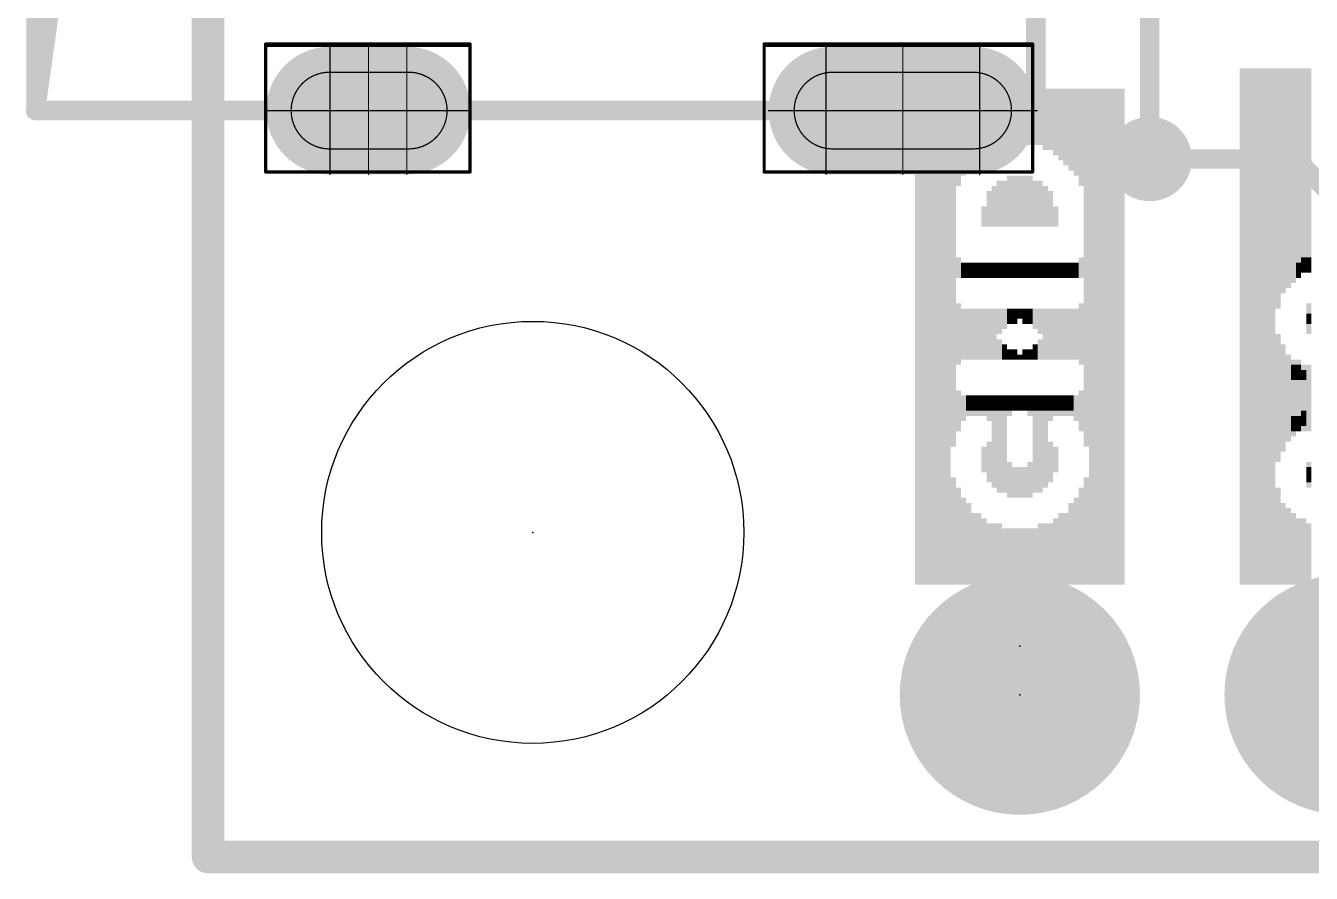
# Model space of a CAD drawing. Extents: x -41 to 66, y -18 to 51.
# Drawn here: x -1.43 to 8.63, y -0.13 to 6.5 of the extents above; entities that cross this region are included whole.
import ezdxf

# ---------------------------------------------------------------- set-up
doc = ezdxf.new("R2010")
doc.units = 0
for name, color, linetype in [('1', 12, 'CONTINUOUS'), ('15', 12, 'CONTINUOUS'), ('16', 132, 'CONTINUOUS'), ('17', 110, 'CONTINUOUS'), ('18', 110, 'CONTINUOUS'), ('2', 132, 'CONTINUOUS'), ('20', 31, 'CONTINUOUS'), ('21', 41, 'CONTINUOUS'), ('22', 40, 'CONTINUOUS'), ('23', 53, 'CONTINUOUS'), ('24', 53, 'CONTINUOUS'), ('46', 140, 'CONTINUOUS'), ('51', 53, 'CONTINUOUS')]:
    doc.layers.add(name, color=color, linetype=linetype)

# ---------------------------------------------------------------- blocks, each defined once
blk = doc.blocks.new('RECT')
blk.add_solid([(-0.5, -0.5), (0.5, -0.5), (-0.5, 0.5), (0.5, 0.5)])
blk = doc.blocks.new('ROUNDP')
at = {"const_width": 0.5}
blk.add_lwpolyline([(0, -0.25, 1), (0, 0.25, 1), (0, -0.25)], format="xyb", dxfattribs=at)
blk = doc.blocks.new('RECT160000X336000R100')
at = {"const_width": 0.5}
blk.add_lwpolyline([(0.25, -0.55), (0.25, 0.55, 0.4142), (0, 0.8), (0, 0.8, 0.4142), (-0.25, 0.55), (-0.25, -0.55, 0.4142), (0, -0.8), (0, -0.8, 0.4142)], format="xyb", close=True, dxfattribs=at)
blk.add_solid([(-0.0254, -0.5754), (0.0254, -0.5754), (-0.0254, 0.5754), (0.0254, 0.5754)])
blk = doc.blocks.new('RECT160000X256000R100')
at = {"const_width": 0.5}
blk.add_lwpolyline([(0.25, -0.3), (0.25, 0.3, 0.4142), (0, 0.55), (0, 0.55, 0.4142), (-0.25, 0.3), (-0.25, -0.3, 0.4142), (0, -0.55), (0, -0.55, 0.4142)], format="xyb", close=True, dxfattribs=at)
blk.add_solid([(-0.0254, -0.3254), (0.0254, -0.3254), (-0.0254, 0.3254), (0.0254, 0.3254)])
blk = doc.blocks.new('ROUNDV')
at = {"const_width": 0.5}
blk.add_lwpolyline([(0, -0.25, 1), (0, 0.25, 1), (0, -0.25)], format="xyb", dxfattribs=at)

msp = doc.modelspace()

# ---------------------------------------------------------------- linework, layer by layer
at = {"layer": '1'}
for points, const_width in [([(0, 0), (0, 50.8)], 0.254), ([(7.366, 5.461), (8.509, 5.461)], 0.1524), ([(11.43, 2.54), (8.509, 5.461)], 0.1524), ([(25.4, 0), (0, 0)], 0.254)]:
    msp.add_lwpolyline(points, dxfattribs=dict(at, const_width=const_width))
for points, const_width in [([(7.366, 5.4991, 1), (7.366, 5.4229)], 0.0762), ([(8.5359, 5.4879, 1), (8.4821, 5.4341)], 0.0762), ([(8.509, 5.4229, 1), (8.509, 5.4991)], 0.0762), ([(0, 0.0635, 1), (0, -0.0635)], 0.127), ([(-0.0635, 0, 1), (0.0635, 0)], 0.127)]:
    msp.add_lwpolyline(points, format="xyb", dxfattribs=dict(at, const_width=const_width))
at = {"layer": '15', "const_width": 0.0127}
for points in [[(0.4564, 6.36, 1), (0.4436, 6.36)], [(0.45, 6.3664, 1), (0.45, 6.3537)], [(0.45, 6.3564, 1), (0.45, 6.3437)], [(2.0564, 6.36, 1), (2.0437, 6.36)], [(2.05, 6.3537, 1), (2.05, 6.3664)], [(2.05, 6.3437, 1), (2.05, 6.3564)], [(4.3564, 6.36, 1), (4.3437, 6.36)], [(4.35, 6.3664, 1), (4.35, 6.3537)], [(4.35, 6.3564, 1), (4.35, 6.3437)], [(6.4564, 6.36, 1), (6.4436, 6.36)], [(6.45, 6.3537, 1), (6.45, 6.3664)], [(6.45, 6.3437, 1), (6.45, 6.3564)], [(0.4436, 5.36, 1), (0.4564, 5.36)], [(0.45, 5.3664, 1), (0.45, 5.3537)], [(2.0437, 5.36, 1), (2.0564, 5.36)], [(2.05, 5.3537, 1), (2.05, 5.3664)], [(4.35, 5.3664, 1), (4.35, 5.3537)], [(4.3437, 5.36, 1), (4.3564, 5.36)], [(6.4436, 5.36, 1), (6.4564, 5.36)], [(6.45, 5.3537, 1), (6.45, 5.3664)]]:
    msp.add_lwpolyline(points, format="xyb", dxfattribs=at)
at = {"layer": '15', "const_width": 0.0254}
for points in [[(0.45, 5.36), (0.45, 6.36)], [(0.45, 6.36), (2.05, 6.36)], [(0.45, 6.35), (2.05, 6.35)], [(2.05, 6.36), (2.05, 5.36)], [(4.35, 5.36), (4.35, 6.36)], [(4.35, 6.36), (6.45, 6.36)], [(4.35, 6.35), (6.45, 6.35)], [(6.45, 6.36), (6.45, 5.36)], [(2.05, 5.36), (0.45, 5.36)], [(6.45, 5.36), (4.35, 5.36)]]:
    msp.add_lwpolyline(points, dxfattribs=at)
at = {"layer": '16'}
for points, const_width in [([(0, 0), (0, 50.8)], 0.254), ([(7.366, 5.461), (7.366, 17.78)], 0.1524), ([(25.4, 0), (0, 0)], 0.254)]:
    msp.add_lwpolyline(points, dxfattribs=dict(at, const_width=const_width))
for points, const_width in [([(7.3279, 5.461, 1), (7.4041, 5.461)], 0.0762), ([(0, 0.0635, 1), (0, -0.0635)], 0.127), ([(-0.0635, 0, 1), (0.0635, 0)], 0.127)]:
    msp.add_lwpolyline(points, format="xyb", dxfattribs=dict(at, const_width=const_width))
at = {"layer": '2', "const_width": 0.0127}
for points in [[(0.4564, 6.36, 1), (0.4436, 6.36)], [(0.45, 6.3664, 1), (0.45, 6.3537)], [(0.45, 6.3564, 1), (0.45, 6.3437)], [(2.0564, 6.36, 1), (2.0437, 6.36)], [(2.05, 6.3537, 1), (2.05, 6.3664)], [(2.05, 6.3437, 1), (2.05, 6.3564)], [(4.3564, 6.36, 1), (4.3437, 6.36)], [(4.35, 6.3664, 1), (4.35, 6.3537)], [(4.35, 6.3564, 1), (4.35, 6.3437)], [(6.4564, 6.36, 1), (6.4436, 6.36)], [(6.45, 6.3537, 1), (6.45, 6.3664)], [(6.45, 6.3437, 1), (6.45, 6.3564)], [(0.4436, 5.36, 1), (0.4564, 5.36)], [(0.45, 5.3664, 1), (0.45, 5.3537)], [(2.0437, 5.36, 1), (2.0564, 5.36)], [(2.05, 5.3537, 1), (2.05, 5.3664)], [(4.35, 5.3664, 1), (4.35, 5.3537)], [(4.3437, 5.36, 1), (4.3564, 5.36)], [(6.4436, 5.36, 1), (6.4564, 5.36)], [(6.45, 5.3537, 1), (6.45, 5.3664)]]:
    msp.add_lwpolyline(points, format="xyb", dxfattribs=at)
at = {"layer": '2', "const_width": 0.0254}
for points in [[(0.45, 5.36), (0.45, 6.36)], [(0.45, 6.36), (2.05, 6.36)], [(0.45, 6.35), (2.05, 6.35)], [(2.05, 6.36), (2.05, 5.36)], [(4.35, 5.36), (4.35, 6.36)], [(4.35, 6.36), (6.45, 6.36)], [(4.35, 6.35), (6.45, 6.35)], [(6.45, 6.36), (6.45, 5.36)], [(2.05, 5.36), (0.45, 5.36)], [(6.45, 5.36), (4.35, 5.36)]]:
    msp.add_lwpolyline(points, dxfattribs=at)
at = {"layer": '20', "const_width": 0.2032}
for points in [[(0, 0), (0, 50.8)], [(25.4, 0), (0, 0)]]:
    msp.add_lwpolyline(points, dxfattribs=at)
at = {"layer": '20', "const_width": 0.1016}
for points in [[(0, 0.0508, 1), (0, -0.0508)], [(-0.0508, 0, 1), (0.0508, 0)]]:
    msp.add_lwpolyline(points, format="xyb", dxfattribs=at)
at = {"layer": '20'}
msp.add_circle((2.54, 2.54), 1.651, dxfattribs=at)
at = {"layer": '21', "const_width": 0.1524}
msp.add_lwpolyline([(4.15, 5.84), (2.35, 5.84)], dxfattribs=at)
at = {"layer": '21', "const_width": 0.0762}
for points in [[(2.35, 5.8781, 1), (2.35, 5.8019)], [(4.15, 5.8019, 1), (4.15, 5.8781)]]:
    msp.add_lwpolyline(points, format="xyb", dxfattribs=at)
at = {"layer": '23'}
for p in [(2.54, 2.54), (6.35, 1.651), (6.35, 1.27)]:
    msp.add_point(p, dxfattribs=at)
at = {"layer": '24'}
msp.add_point((6.35, 1.651), dxfattribs=at)
at = {"layer": '46'}
for points, const_width in [([(0.95, 6.14, 1), (0.95, 5.54)], 0.01), ([(0.95, 6.1425, 1), (0.95, 6.1375)], 0.005), ([(0.95, 6.1375, 1), (0.95, 6.1425)], 0.005), ([(1.57, 5.54, 1), (1.57, 6.14)], 0.01), ([(1.57, 6.1425, 1), (1.57, 6.1375)], 0.005), ([(1.57, 6.1375, 1), (1.57, 6.1425)], 0.005), ([(4.885, 6.14, 1), (4.885, 5.54)], 0.01), ([(4.885, 6.1425, 1), (4.885, 6.1375)], 0.005), ([(4.885, 6.1375, 1), (4.885, 6.1425)], 0.005), ([(5.985, 5.54, 1), (5.985, 6.14)], 0.01), ([(5.985, 6.1425, 1), (5.985, 6.1375)], 0.005), ([(5.985, 6.1375, 1), (5.985, 6.1425)], 0.005), ([(0.95, 5.5425, 1), (0.95, 5.5375)], 0.005), ([(0.95, 5.5375, 1), (0.95, 5.5425)], 0.005), ([(1.57, 5.5425, 1), (1.57, 5.5375)], 0.005), ([(1.57, 5.5375, 1), (1.57, 5.5425)], 0.005), ([(4.885, 5.5425, 1), (4.885, 5.5375)], 0.005), ([(4.885, 5.5375, 1), (4.885, 5.5425)], 0.005), ([(5.985, 5.5425, 1), (5.985, 5.5375)], 0.005), ([(5.985, 5.5375, 1), (5.985, 5.5425)], 0.005)]:
    msp.add_lwpolyline(points, format="xyb", dxfattribs=dict(at, const_width=const_width))
at = {"layer": '46', "const_width": 0.01}
for points in [[(0.95, 6.14), (1.57, 6.14)], [(4.885, 6.14), (5.985, 6.14)], [(0.95, 5.54), (1.57, 5.54)], [(4.885, 5.54), (5.985, 5.54)]]:
    msp.add_lwpolyline(points, dxfattribs=at)
at = {"layer": '51'}
for points, const_width in [([(-1.35, 5.84, 0.0931), (-1.35, 14.48)], 0.1524), ([(0.9575, 6.34, 1), (0.9525, 6.34)], 0.005), ([(1.2575, 6.34, 1), (1.2525, 6.34)], 0.005), ([(1.5575, 6.34, 1), (1.5525, 6.34)], 0.005), ([(4.8375, 6.34, 1), (4.8325, 6.34)], 0.005), ([(5.4375, 6.34, 1), (5.4325, 6.34)], 0.005), ([(6.0375, 6.34, 1), (6.0325, 6.34)], 0.005), ([(-1.3874, 5.847, 1), (-1.3126, 5.833)], 0.0762), ([(-1.345, 5.8781, 1), (-1.345, 5.8019)], 0.0762), ([(-1.3831, 5.84, 1), (-1.3069, 5.84)], 0.0762), ([(0.455, 5.8425, 1), (0.455, 5.8375)], 0.005), ([(2.055, 5.8375, 1), (2.055, 5.8425)], 0.005), ([(4.385, 5.8425, 1), (4.385, 5.8375)], 0.005), ([(6.4369, 5.84, 1), (6.5131, 5.84)], 0.0762), ([(6.475, 5.8019, 1), (6.475, 5.8781)], 0.0762), ([(6.475, 5.8425, 1), (6.475, 5.8375)], 0.005), ([(6.475, 5.8375, 1), (6.475, 5.8425)], 0.005), ([(6.485, 5.8375, 1), (6.485, 5.8425)], 0.005), ([(0.9525, 5.34, 1), (0.9575, 5.34)], 0.005), ([(1.2525, 5.34, 1), (1.2575, 5.34)], 0.005), ([(1.5525, 5.34, 1), (1.5575, 5.34)], 0.005), ([(4.8325, 5.34, 1), (4.8375, 5.34)], 0.005), ([(5.4325, 5.34, 1), (5.4375, 5.34)], 0.005), ([(6.0325, 5.34, 1), (6.0375, 5.34)], 0.005)]:
    msp.add_lwpolyline(points, format="xyb", dxfattribs=dict(at, const_width=const_width))
for points, const_width in [([(-1.345, 14.48), (-1.345, 5.84)], 0.1524), ([(6.475, 14.48), (6.475, 5.84)], 0.1524), ([(0.955, 6.34), (0.955, 5.34)], 0.01), ([(1.255, 6.34), (1.255, 5.34)], 0.01), ([(1.555, 6.34), (1.555, 5.34)], 0.01), ([(4.835, 6.34), (4.835, 5.34)], 0.01), ([(5.435, 6.34), (5.435, 5.34)], 0.01), ([(6.035, 6.34), (6.035, 5.34)], 0.01), ([(6.475, 5.84), (-1.345, 5.84)], 0.1524), ([(2.055, 5.84), (0.455, 5.84)], 0.01), ([(6.475, 5.84), (4.385, 5.84)], 0.01), ([(6.485, 5.84), (6.475, 5.84)], 0.01)]:
    msp.add_lwpolyline(points, dxfattribs=dict(at, const_width=const_width))

# ---------------------------------------------------------------- block references
at = {"layer": '1', "rotation": 90}
for name, p in [('RECT160000X256000R100', (1.255, 5.84)), ('RECT160000X336000R100', (5.435, 5.84))]:
    msp.add_blockref(name, p, dxfattribs=at)
at = {"layer": '16', "rotation": 270}
for name, p in [('RECT160000X256000R100', (1.255, 5.84)), ('RECT160000X336000R100', (5.435, 5.84))]:
    msp.add_blockref(name, p, dxfattribs=at)
at = {"layer": '17', "rotation": 90}
for p, xscale, yscale in [((6.35, 1.27), 1.8796, 1.8796), ((6.35, 1.27), 1.8796, 1.8796), ((8.89, 1.27), 1.8796, 1.8796), ((8.89, 1.27), 1.8796, 1.8796), ((6.35, 1.27), 1.524, 1.524), ((6.35, 1.27), 1.524, 1.524), ((8.89, 1.27), 1.524, 1.524), ((8.89, 1.27), 1.524, 1.524)]:
    msp.add_blockref('ROUNDP', p, dxfattribs=dict(at, xscale=xscale, yscale=yscale))
at = {"layer": '18', "xscale": 0.6604, "yscale": 0.6604}
msp.add_blockref('ROUNDV', (7.366, 5.461), dxfattribs=at)
msp.add_blockref('ROUNDV', (7.366, 5.461), dxfattribs=at)
at = {"layer": '21', "yscale": 0.04, "rotation": 90}
for p, xscale in [((8.09, 4.151), 4.04), ((8.13, 4.151), 4.04), ((8.17, 4.151), 4.04), ((8.21, 4.151), 4.04), ((8.25, 4.151), 4.04), ((8.29, 4.151), 4.04), ((8.33, 4.151), 4.04), ((8.37, 5.231), 1.88), ((8.41, 5.931), 0.48), ((8.45, 5.951), 0.44), ((8.49, 5.951), 0.44), ((8.53, 5.951), 0.44), ((8.57, 5.931), 0.48), ((8.61, 5.931), 0.48), ((5.55, 4.071), 3.88), ((5.59, 4.071), 3.88), ((5.63, 4.071), 3.88), ((5.67, 4.071), 3.88), ((5.71, 4.071), 3.88), ((5.75, 4.071), 3.88), ((5.79, 4.071), 3.88), ((5.83, 4.611), 2.8), ((5.87, 5.631), 0.76), ((5.91, 5.671), 0.68), ((5.95, 5.691), 0.64), ((5.99, 5.711), 0.6), ((6.03, 5.731), 0.56), ((6.07, 5.751), 0.52), ((6.11, 5.771), 0.48), ((6.15, 5.771), 0.48), ((6.19, 5.791), 0.44), ((6.23, 5.791), 0.44), ((6.27, 5.791), 0.44), ((6.31, 5.791), 0.44), ((6.35, 5.791), 0.44), ((6.39, 5.791), 0.44), ((6.43, 5.791), 0.44), ((6.47, 5.791), 0.44), ((6.51, 5.791), 0.44), ((6.55, 5.771), 0.48), ((6.59, 5.771), 0.48), ((6.63, 5.751), 0.52), ((6.67, 5.751), 0.52), ((6.71, 5.731), 0.56), ((6.75, 5.711), 0.6), ((6.79, 5.691), 0.64), ((6.83, 5.651), 0.72), ((6.87, 5.591), 0.84), ((6.91, 4.071), 3.88), ((6.95, 4.071), 3.88), ((6.99, 4.071), 3.88), ((7.03, 4.071), 3.88), ((7.07, 4.071), 3.88), ((7.11, 4.071), 3.88), ((7.15, 4.071), 3.88), ((8.41, 5.191), 0.6), ((8.45, 5.191), 0.6), ((8.49, 5.191), 0.52), ((8.53, 5.191), 0.52), ((8.57, 5.211), 0.48), ((6.27, 5.131), 0.4), ((6.31, 5.131), 0.4), ((6.35, 5.131), 0.4), ((6.39, 5.131), 0.4), ((6.43, 5.131), 0.4), ((8.61, 5.191), 0.44), ((6.19, 5.091), 0.32), ((6.23, 5.111), 0.36), ((6.47, 5.111), 0.36), ((6.51, 5.111), 0.36), ((6.55, 5.091), 0.32), ((6.11, 5.051), 0.24), ((6.15, 5.071), 0.28), ((6.59, 5.071), 0.28), ((6.63, 5.011), 0.16), ((5.87, 4.611), 0.16), ((5.91, 4.591), 0.12), ((5.95, 4.591), 0.12), ((5.99, 4.591), 0.12), ((6.03, 4.591), 0.12), ((6.07, 4.591), 0.12), ((6.11, 4.591), 0.12), ((6.15, 4.591), 0.12), ((6.19, 4.591), 0.12), ((6.23, 4.591), 0.12), ((6.27, 4.591), 0.12), ((6.31, 4.591), 0.12), ((6.35, 4.591), 0.12), ((6.39, 4.591), 0.12), ((6.43, 4.591), 0.12), ((6.47, 4.591), 0.12), ((6.51, 4.591), 0.12), ((6.55, 4.591), 0.12), ((6.59, 4.591), 0.12), ((6.63, 4.591), 0.12), ((6.67, 4.591), 0.12), ((6.71, 4.591), 0.12), ((6.75, 4.591), 0.12), ((6.79, 4.591), 0.12), ((6.83, 4.611), 0.16), ((6.87, 4.591), 0.2), ((8.41, 4.551), 0.28), ((8.45, 4.551), 0.2), ((8.49, 4.571), 0.16), ((8.53, 4.591), 0.12), ((8.57, 4.631), 0.12), ((8.61, 4.631), 0.12), ((5.87, 4.091), 0.48), ((6.87, 4.091), 0.48), ((5.91, 4.091), 0.4), ((5.95, 4.111), 0.36), ((5.99, 4.111), 0.36), ((6.03, 4.131), 0.32), ((6.07, 4.151), 0.28), ((6.11, 4.171), 0.24), ((6.15, 4.171), 0.24), ((6.19, 4.191), 0.2), ((6.23, 4.211), 0.16), ((6.27, 4.231), 0.12), ((6.31, 4.231), 0.12), ((6.35, 4.251), 0.08), ((6.39, 4.271), 0.04), ((6.79, 4.071), 0.36), ((6.83, 4.071), 0.44), ((8.61, 4.211), 0.08), ((6.63, 4.011), 0.24), ((6.67, 4.031), 0.28), ((6.71, 4.051), 0.32), ((6.75, 4.051), 0.32), ((6.51, 3.971), 0.16), ((6.55, 3.991), 0.2), ((6.59, 3.991), 0.2), ((6.35, 3.911), 0.04), ((6.39, 3.931), 0.08), ((6.43, 3.931), 0.08), ((6.47, 3.951), 0.12), ((8.41, 3.591), 0.84), ((8.45, 3.591), 0.68), ((8.49, 3.591), 0.6), ((8.53, 3.611), 0.56), ((8.57, 3.591), 0.52), ((8.61, 3.591), 0.52), ((5.87, 3.491), 0.32), ((6.83, 3.531), 0.24), ((6.87, 3.491), 0.32), ((5.91, 3.511), 0.2), ((5.95, 3.531), 0.16), ((5.99, 3.531), 0.16), ((6.03, 3.531), 0.16), ((6.07, 3.531), 0.16), ((6.11, 3.511), 0.2), ((6.15, 3.251), 0.72), ((6.19, 3.231), 0.76), ((6.23, 3.231), 0.76), ((6.27, 3.531), 0.16), ((6.31, 3.551), 0.12), ((6.35, 3.551), 0.12), ((6.39, 3.551), 0.12), ((6.43, 3.551), 0.12), ((6.47, 3.551), 0.12), ((6.51, 3.551), 0.12), ((6.55, 3.551), 0.12), ((6.59, 3.551), 0.12), ((6.63, 3.551), 0.12), ((6.67, 3.551), 0.12), ((6.71, 3.551), 0.12), ((6.75, 3.551), 0.12), ((6.79, 3.531), 0.16), ((6.11, 3.111), 0.28), ((6.47, 3.051), 0.4), ((6.51, 3.051), 0.4), ((6.55, 3.071), 0.36), ((6.59, 3.091), 0.32), ((6.63, 3.111), 0.2), ((6.27, 2.951), 0.28), ((6.31, 2.931), 0.24), ((6.35, 2.931), 0.24), ((6.39, 2.931), 0.24), ((6.43, 2.931), 0.24), ((8.61, 2.991), 0.12), ((5.83, 2.551), 0.84), ((6.87, 2.531), 0.8), ((5.87, 2.511), 0.76), ((6.83, 2.491), 0.72), ((8.37, 2.511), 0.76), ((5.91, 2.471), 0.68), ((5.95, 2.451), 0.64), ((6.75, 2.431), 0.6), ((6.79, 2.451), 0.64), ((8.41, 2.451), 0.64), ((8.45, 2.431), 0.6), ((5.99, 2.411), 0.56), ((6.03, 2.411), 0.56), ((6.07, 2.391), 0.52), ((6.63, 2.391), 0.52), ((6.67, 2.391), 0.52), ((6.71, 2.411), 0.56), ((8.49, 2.411), 0.56), ((8.53, 2.391), 0.52), ((8.57, 2.391), 0.52), ((6.11, 2.371), 0.48), ((6.15, 2.371), 0.48), ((6.19, 2.371), 0.48), ((6.23, 2.351), 0.44), ((6.27, 2.351), 0.44), ((6.31, 2.351), 0.44), ((6.35, 2.351), 0.44), ((6.39, 2.351), 0.44), ((6.43, 2.351), 0.44), ((6.47, 2.351), 0.44), ((6.51, 2.371), 0.48), ((6.55, 2.371), 0.48), ((6.59, 2.371), 0.48), ((8.61, 2.371), 0.48)]:
    msp.add_blockref('RECT', p, dxfattribs=dict(at, xscale=xscale))
msp.add_blockref('RECT', (8.37, 3.591), dxfattribs=at)
at = {"layer": '22', "yscale": 0.04, "rotation": 90}
for p, xscale in [((8.09, 4.151), 4.04), ((8.13, 4.151), 4.04), ((8.17, 4.151), 4.04), ((8.21, 4.151), 4.04), ((8.25, 4.151), 4.04), ((8.29, 4.151), 4.04), ((8.33, 4.151), 4.04), ((8.37, 5.711), 0.92), ((8.41, 5.731), 0.88), ((8.45, 5.751), 0.84), ((8.49, 5.751), 0.84), ((8.53, 5.771), 0.8), ((8.57, 5.771), 0.8), ((8.61, 5.791), 0.76), ((5.55, 4.071), 3.88), ((5.59, 4.071), 3.88), ((5.63, 4.071), 3.88), ((5.67, 4.071), 3.88), ((5.71, 4.071), 3.88), ((5.75, 4.071), 3.88), ((5.79, 4.071), 3.88), ((5.83, 5.591), 0.84), ((5.87, 5.651), 0.72), ((5.91, 5.691), 0.64), ((5.95, 5.711), 0.6), ((5.99, 5.731), 0.56), ((6.03, 5.751), 0.52), ((6.07, 5.751), 0.52), ((6.11, 5.771), 0.48), ((6.15, 5.771), 0.48), ((6.19, 5.791), 0.44), ((6.23, 5.791), 0.44), ((6.27, 5.791), 0.44), ((6.31, 5.791), 0.44), ((6.35, 5.791), 0.44), ((6.39, 5.791), 0.44), ((6.43, 5.791), 0.44), ((6.47, 5.791), 0.44), ((6.51, 5.791), 0.44), ((6.55, 5.771), 0.48), ((6.59, 5.771), 0.48), ((6.63, 5.751), 0.52), ((6.67, 5.731), 0.56), ((6.71, 5.711), 0.6), ((6.75, 5.691), 0.64), ((6.79, 5.671), 0.68), ((6.83, 5.631), 0.76), ((6.87, 4.611), 2.8), ((6.91, 4.071), 3.88), ((6.95, 4.071), 3.88), ((6.99, 4.071), 3.88), ((7.03, 4.071), 3.88), ((7.07, 4.071), 3.88), ((7.11, 4.071), 3.88), ((7.15, 4.071), 3.88), ((6.27, 5.131), 0.4), ((6.31, 5.131), 0.4), ((6.35, 5.131), 0.4), ((6.39, 5.131), 0.4), ((6.43, 5.131), 0.4), ((6.15, 5.091), 0.32), ((6.19, 5.111), 0.36), ((6.23, 5.111), 0.36), ((6.47, 5.111), 0.36), ((6.51, 5.091), 0.32), ((6.11, 5.071), 0.28), ((6.55, 5.071), 0.28), ((6.59, 5.051), 0.24), ((8.37, 4.751), 0.76), ((6.07, 5.011), 0.16), ((8.41, 4.771), 0.64), ((8.45, 4.771), 0.56), ((8.49, 4.791), 0.52), ((8.53, 4.791), 0.44), ((8.57, 4.791), 0.44), ((8.61, 4.791), 0.36), ((5.83, 4.591), 0.2), ((5.87, 4.611), 0.16), ((5.91, 4.591), 0.12), ((5.95, 4.591), 0.12), ((5.99, 4.591), 0.12), ((6.03, 4.591), 0.12), ((6.07, 4.591), 0.12), ((6.11, 4.591), 0.12), ((6.15, 4.591), 0.12), ((6.19, 4.591), 0.12), ((6.23, 4.591), 0.12), ((6.27, 4.591), 0.12), ((6.31, 4.591), 0.12), ((6.35, 4.591), 0.12), ((6.39, 4.591), 0.12), ((6.43, 4.591), 0.12), ((6.47, 4.591), 0.12), ((6.51, 4.591), 0.12), ((6.55, 4.591), 0.12), ((6.59, 4.591), 0.12), ((6.63, 4.591), 0.12), ((6.67, 4.591), 0.12), ((6.71, 4.591), 0.12), ((6.75, 4.591), 0.12), ((6.79, 4.591), 0.12), ((6.83, 4.611), 0.16), ((5.83, 4.091), 0.48), ((6.83, 4.091), 0.48), ((8.61, 4.211), 0.24), ((5.87, 4.071), 0.44), ((5.91, 4.071), 0.36), ((6.31, 4.271), 0.04), ((6.35, 4.251), 0.08), ((6.39, 4.231), 0.12), ((6.43, 4.231), 0.12), ((6.47, 4.211), 0.16), ((6.51, 4.191), 0.2), ((6.55, 4.171), 0.24), ((6.59, 4.171), 0.24), ((6.63, 4.151), 0.28), ((6.67, 4.131), 0.32), ((6.71, 4.111), 0.36), ((6.75, 4.111), 0.36), ((6.79, 4.091), 0.4), ((5.95, 4.051), 0.32), ((5.99, 4.051), 0.32), ((6.03, 4.031), 0.28), ((6.07, 4.011), 0.24), ((6.11, 3.991), 0.2), ((6.15, 3.991), 0.2), ((6.19, 3.971), 0.16), ((6.23, 3.951), 0.12), ((6.27, 3.931), 0.08), ((6.31, 3.931), 0.08), ((6.35, 3.911), 0.04), ((8.37, 3.851), 0.32), ((8.41, 3.831), 0.2), ((8.45, 3.811), 0.16), ((8.49, 3.791), 0.12), ((8.53, 3.791), 0.12), ((8.57, 3.771), 0.08), ((8.61, 3.731), 0.16), ((5.83, 3.491), 0.32), ((5.87, 3.531), 0.24), ((6.83, 3.491), 0.32), ((5.91, 3.531), 0.16), ((5.95, 3.551), 0.12), ((5.99, 3.551), 0.12), ((6.03, 3.551), 0.12), ((6.07, 3.551), 0.12), ((6.11, 3.551), 0.12), ((6.15, 3.551), 0.12), ((6.19, 3.551), 0.12), ((6.23, 3.551), 0.12), ((6.27, 3.551), 0.12), ((6.31, 3.551), 0.12), ((6.35, 3.551), 0.12), ((6.39, 3.551), 0.12), ((6.43, 3.531), 0.16), ((6.47, 3.231), 0.76), ((6.51, 3.231), 0.76), ((6.55, 3.251), 0.72), ((6.59, 3.511), 0.2), ((6.63, 3.531), 0.16), ((6.67, 3.531), 0.16), ((6.71, 3.531), 0.16), ((6.75, 3.531), 0.16), ((6.79, 3.511), 0.2), ((8.61, 3.451), 0.16), ((8.37, 3.331), 0.32), ((8.41, 3.371), 0.24), ((8.45, 3.371), 0.16), ((8.49, 3.391), 0.12), ((8.53, 3.391), 0.12), ((8.57, 3.431), 0.12), ((6.11, 3.091), 0.32), ((6.15, 3.071), 0.36), ((6.19, 3.051), 0.4), ((6.23, 3.051), 0.4), ((6.59, 3.111), 0.28), ((6.07, 3.111), 0.2), ((6.27, 2.931), 0.24), ((6.31, 2.931), 0.24), ((6.35, 2.931), 0.24), ((6.39, 2.931), 0.24), ((6.43, 2.951), 0.28), ((8.61, 2.991), 0.2), ((5.83, 2.531), 0.8), ((6.87, 2.551), 0.84), ((5.87, 2.491), 0.72), ((6.83, 2.511), 0.76), ((5.91, 2.451), 0.64), ((5.95, 2.431), 0.6), ((6.75, 2.451), 0.64), ((6.79, 2.471), 0.68), ((8.37, 2.451), 0.64), ((8.41, 2.431), 0.6), ((5.99, 2.411), 0.56), ((6.03, 2.391), 0.52), ((6.07, 2.391), 0.52), ((6.63, 2.391), 0.52), ((6.67, 2.411), 0.56), ((6.71, 2.411), 0.56), ((8.45, 2.411), 0.56), ((8.49, 2.391), 0.52), ((6.11, 2.371), 0.48), ((6.15, 2.371), 0.48), ((6.19, 2.371), 0.48), ((6.23, 2.351), 0.44), ((6.27, 2.351), 0.44), ((6.31, 2.351), 0.44), ((6.35, 2.351), 0.44), ((6.39, 2.351), 0.44), ((6.43, 2.351), 0.44), ((6.47, 2.351), 0.44), ((6.51, 2.371), 0.48), ((6.55, 2.371), 0.48), ((6.59, 2.371), 0.48), ((8.53, 2.371), 0.48), ((8.57, 2.371), 0.48), ((8.61, 2.371), 0.48)]:
    msp.add_blockref('RECT', p, dxfattribs=dict(at, xscale=xscale))
at = {"layer": '51', "xscale": 0.508, "yscale": 0.508}
msp.add_blockref('RECT', (6.35, 1.27), dxfattribs=at)

doc.saveas('drawing.dxf')
